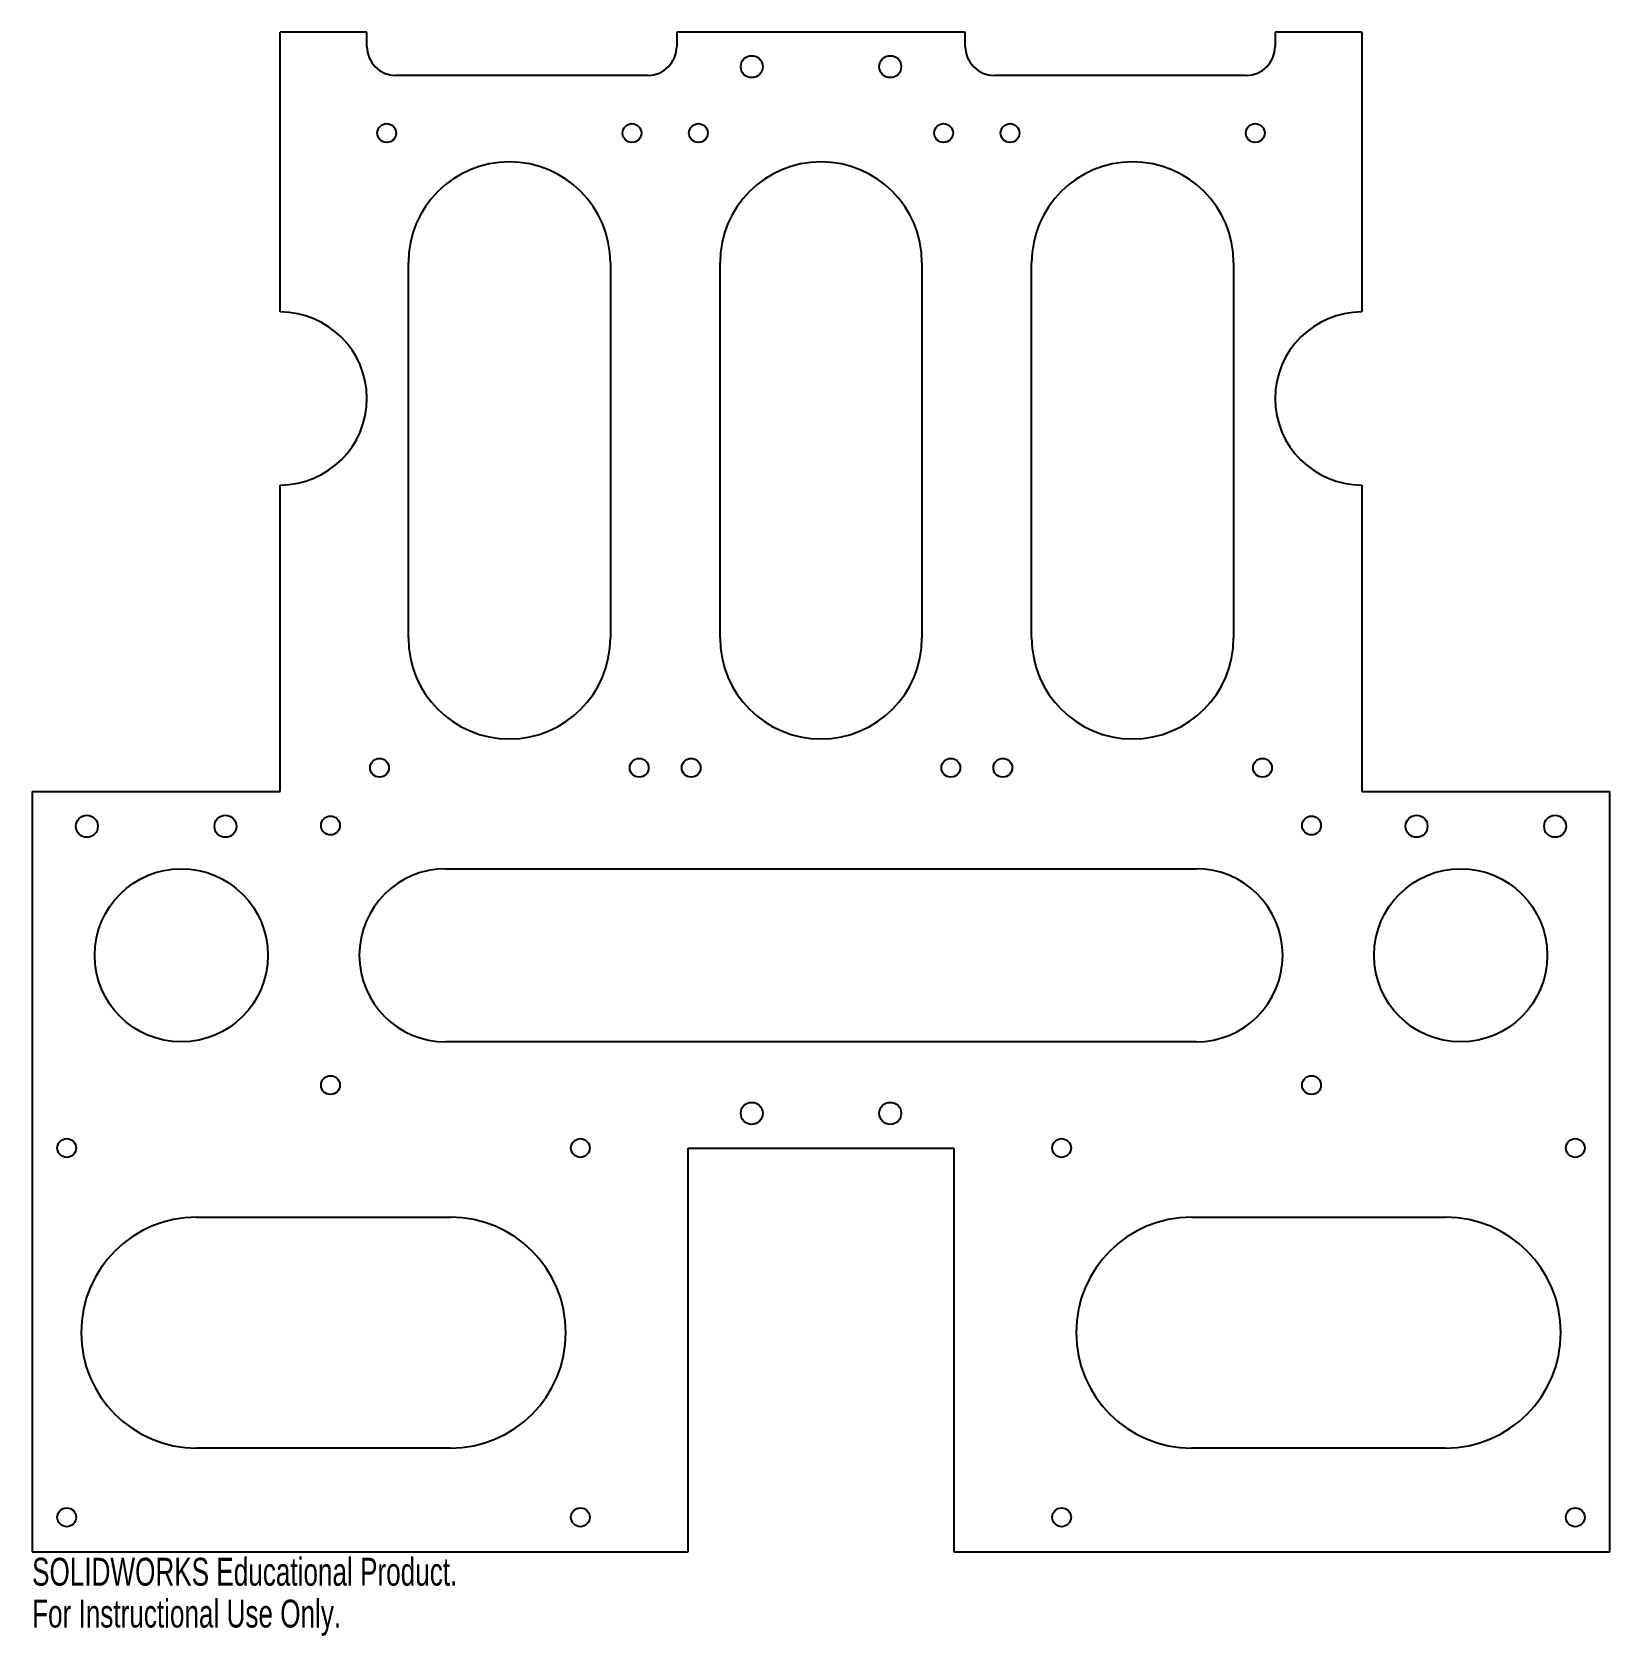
# Model space of a CAD drawing. Header units: millimetres. Extents: x 0 to 273, y -278 to 0.
import ezdxf

# ---------------------------------------------------------------- set-up
doc = ezdxf.new("R2010")
doc.units = ezdxf.units.MM
doc.styles.add('SLDTEXTSTYLE0', font='TXT', dxfattribs={"width": 0.7})

msp = doc.modelspace()

# ---------------------------------------------------------------- linework, layer by layer
at = {"color": 7, "linetype": 'Continuous', "lineweight": 25}
for p, q in [((43, -48.5), (43, 0)), ((58, 0), (43, 0)), ((58, -2.5), (58, 0)), ((111.7, 0), (111.7, -2.5)), ((161.7, 0), (111.7, 0)), ((161.7, -2.5), (161.7, 0)), ((215.4, 0), (215.4, -2.5)), ((230.4, 0), (215.4, 0)), ((230.4, 0), (230.4, -48.5)), ((106.7, -7.5), (63, -7.5)), ((210.4, -7.5), (166.7, -7.5)), ((65.2, -105), (65.2, -40)), ((100.2, -40), (100.2, -105)), ((119.2, -105), (119.2, -40)), ((154.2, -40), (154.2, -105)), ((173.2, -105), (173.2, -40)), ((208.2, -40), (208.2, -105)), ((43, -131.64), (43, -78.5)), ((230.4, -78.5), (230.4, -131.64)), ((0, -131.64), (0, -263.4)), ((0, -131.64), (43, -131.64)), ((230.4, -131.64), (273.4, -131.64)), ((273.4, -263.4), (273.4, -131.64)), ((71.7, -145), (201.7, -145)), ((201.7, -175), (71.7, -175)), ((113.7, -193.4), (159.7, -193.4)), ((113.7, -263.4), (113.7, -193.4)), ((159.7, -193.4), (159.7, -263.4)), ((28.5, -205.4), (72.5, -205.4)), ((200.9, -205.4), (244.9, -205.4)), ((72.5, -245.4), (28.5, -245.4)), ((244.9, -245.4), (200.9, -245.4)), ((0, -263.4), (113.7, -263.4)), ((159.7, -263.4), (273.4, -263.4))]:
    msp.add_line(p, q, dxfattribs=at)
for centre, radius in [((124.7, -6), 1.9), ((148.7, -6), 1.9), ((61.45, -17.5), 1.63), ((103.95, -17.5), 1.63), ((115.45, -17.5), 1.63), ((157.95, -17.5), 1.63), ((169.45, -17.5), 1.63), ((211.95, -17.5), 1.63), ((60.2, -127.5), 1.63), ((105.2, -127.5), 1.63), ((114.2, -127.5), 1.63), ((159.2, -127.5), 1.63), ((168.2, -127.5), 1.63), ((213.2, -127.5), 1.63), ((9.5, -137.64), 1.9), ((33.5, -137.64), 1.9), ((51.7, -137.5), 1.63), ((221.7, -137.5), 1.63), ((239.9, -137.64), 1.9), ((263.9, -137.64), 1.9), ((25.85, -160), 15), ((247.55, -160), 15), ((51.7, -182.5), 1.63), ((221.7, -182.5), 1.63), ((124.7, -187.4), 1.9), ((148.7, -187.4), 1.9), ((6, -193.4), 1.63), ((95, -193.4), 1.63), ((178.4, -193.4), 1.63), ((267.4, -193.4), 1.63), ((6, -257.4), 1.63), ((95, -257.4), 1.63), ((178.4, -257.4), 1.63), ((267.4, -257.4), 1.63)]:
    msp.add_circle(centre, radius, dxfattribs=at)
for centre, radius, start, end in [((63, -2.5), 5, 180, 270), ((106.7, -2.5), 5, 270, 0), ((166.7, -2.5), 5, 180, 270), ((210.4, -2.5), 5, 270, 0), ((82.7, -40), 17.5, 0, 180), ((136.7, -40), 17.5, 0, 180), ((190.7, -40), 17.5, 0, 180), ((43, -63.5), 15, 270, 90), ((230.4, -63.5), 15, 90, 270), ((82.7, -105), 17.5, 180, 0), ((136.7, -105), 17.5, 180, 0), ((190.7, -105), 17.5, 180, 0), ((71.7, -160), 15, 90, 270), ((201.7, -160), 15, 270, 90), ((28.5, -225.4), 20, 90, 270), ((72.5, -225.4), 20, 270, 90), ((200.9, -225.4), 20, 90, 270), ((244.9, -225.4), 20, 270, 90)]:
    msp.add_arc(centre, radius, start, end, dxfattribs=at)

# ---------------------------------------------------------------- texts
at = {"color": 7, "linetype": 'Continuous', "char_height": 4.8336, "attachment_point": 1, "style": 'SLDTEXTSTYLE0'}
for s, insert in [('SOLIDWORKS Educational Product.', (0, -264.42)), ('For Instructional Use Only.', (0, -271.67))]:
    msp.add_mtext(s, dxfattribs=dict(at, insert=insert))

doc.saveas('drawing.dxf')
